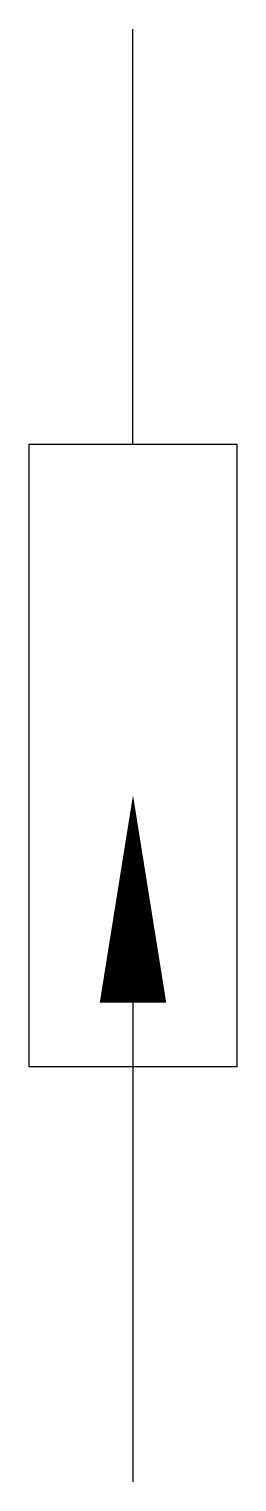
# Model space of a CAD drawing. Extents: x 39.6 to 42.1, y -347 to -329.5.
import ezdxf

# ---------------------------------------------------------------- set-up
doc = ezdxf.new("R2010")
doc.units = 0
doc.header["$LTSCALE"] = 3
doc.header["$MEASUREMENT"] = 0
doc.layers.add('1轮廓实线层', color=7, linetype='CONTINUOUS')

msp = doc.modelspace()

# ---------------------------------------------------------------- linework, layer by layer
at = {"layer": '1轮廓实线层'}
for p, q in [((40.87, -334.463), (40.87, -329.463)), ((39.62, -341.963), (39.62, -334.463)), ((39.62, -334.463), (42.12, -334.463)), ((42.12, -334.463), (42.12, -341.963)), ((40.87, -341.191), (40.87, -341.963)), ((42.12, -341.963), (39.62, -341.963)), ((40.87, -341.963), (40.87, -346.963))]:
    msp.add_line(p, q, dxfattribs=at)
msp.add_lwpolyline([(40.87, -341.191, 0.8, 0, 0), (40.87, -338.691, 0, 0, 0)], format="xyseb", dxfattribs=at)

doc.saveas('drawing.dxf')
